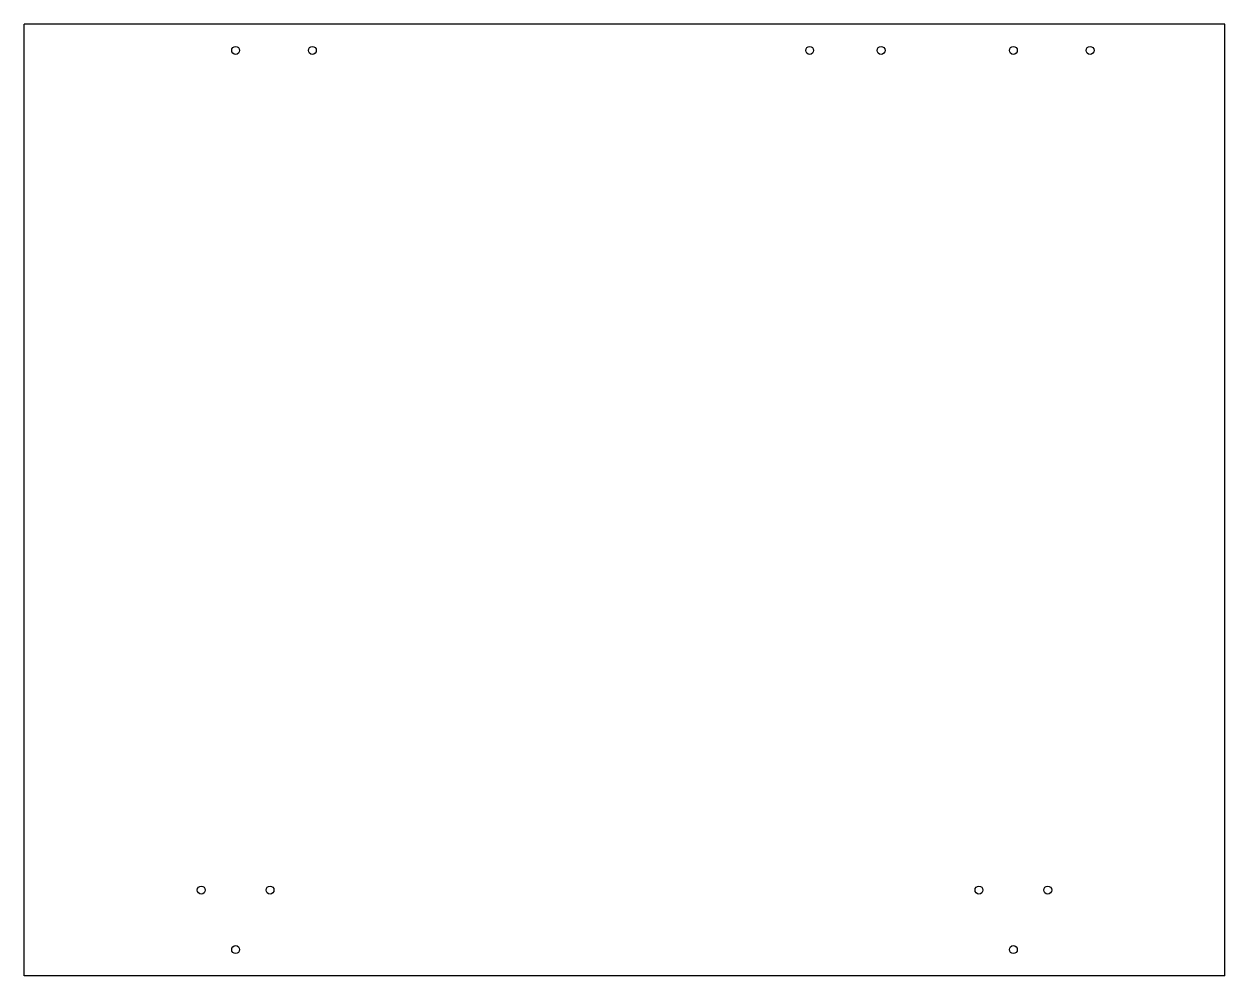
# Model space of a CAD drawing. Extents: x -227 to 227, y -180 to 180.
import ezdxf

# ---------------------------------------------------------------- set-up
doc = ezdxf.new("R2010")
doc.units = 0
doc.layers.add('Shape2DView003', color=7, linetype='CONTINUOUS')

msp = doc.modelspace()

# ---------------------------------------------------------------- linework, layer by layer
at = {"layer": 'Shape2DView003'}
for p, q in [((227, 180), (-227, 180)), ((-227, -180), (-227, 180)), ((227, -180), (227, 180)), ((227, -180), (-227, -180))]:
    msp.add_line(p, q, dxfattribs=at)
for centre in [(-147, 170), (-118, 170), (70, 170), (97, 170), (147, 170), (176, 170), (-160, -147.5), (-134, -147.5), (134, -147.5), (160, -147.5), (-147, -170), (147, -170)]:
    msp.add_circle(centre, 1.5, dxfattribs=at)

doc.saveas('drawing.dxf')
